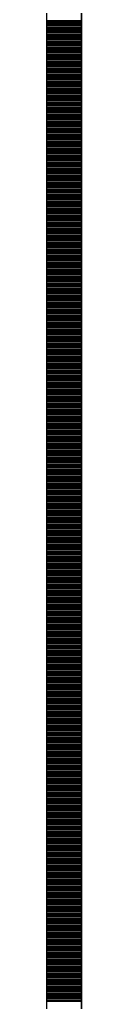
# Model space of a CAD drawing. Header units: millimetres. Extents: x -231292 to 573618, y -153144 to 564035.
# Drawn here: x 8548 to 8573, y 235966 to 236667 of the extents above; entities that cross this region are included whole.
import ezdxf

# ---------------------------------------------------------------- set-up
doc = ezdxf.new("R2010")
doc.units = ezdxf.units.MM
doc.layers.add('АР_Тонкая', color=250, linetype='Continuous', lineweight=5)
doc.layers.add('АР_Штриховка', color=250, linetype='Continuous', lineweight=0)

msp = doc.modelspace()

# ---------------------------------------------------------------- linework, layer by layer
at = {"layer": 'АР_Тонкая', "color": 18, "linetype": 'Continuous', "lineweight": 25, "true_color": 0x000000}
for p, q in [((8548.243, 263866.253), (8548.243, 187666.253)), ((8573.243, 263866.253), (8573.243, 187666.253)), ((8573.243, 187666.253), (8573.243, 263866.253))]:
    msp.add_line(p, q, dxfattribs=at)
at = {"layer": 'АР_Штриховка', "color": 18, "linetype": 'Continuous', "lineweight": 25, "true_color": 0x000000}
for p, q in [((8548.243, 236666.002), (8573.243, 236666.002)), ((8548.243, 236665.002), (8573.243, 236665.002)), ((8548.243, 236664.002), (8573.243, 236664.002)), ((8548.243, 236663.002), (8573.243, 236663.002)), ((8548.243, 236662.002), (8573.243, 236662.002)), ((8548.243, 236661.002), (8573.243, 236661.002)), ((8548.243, 236660.002), (8573.243, 236660.002)), ((8548.243, 236659.002), (8573.243, 236659.002)), ((8548.243, 236658.002), (8573.243, 236658.002)), ((8548.243, 236657.002), (8573.243, 236657.002)), ((8548.243, 236656.002), (8573.243, 236656.002)), ((8548.243, 236655.002), (8573.243, 236655.002)), ((8548.243, 236654.002), (8573.243, 236654.002)), ((8548.243, 236653.002), (8573.243, 236653.002)), ((8548.243, 236652.002), (8573.243, 236652.002)), ((8548.243, 236651.002), (8573.243, 236651.002)), ((8548.243, 236650.002), (8573.243, 236650.002)), ((8548.243, 236649.002), (8573.243, 236649.002)), ((8548.243, 236648.002), (8573.243, 236648.002)), ((8548.243, 236647.002), (8573.243, 236647.002)), ((8548.243, 236646.002), (8573.243, 236646.002)), ((8548.243, 236645.002), (8573.243, 236645.002)), ((8548.243, 236644.002), (8573.243, 236644.002)), ((8548.243, 236643.002), (8573.243, 236643.002)), ((8548.243, 236642.002), (8573.243, 236642.002)), ((8548.243, 236641.002), (8573.243, 236641.002)), ((8548.243, 236640.002), (8573.243, 236640.002)), ((8548.243, 236639.002), (8573.243, 236639.002)), ((8548.243, 236638.002), (8573.243, 236638.002)), ((8548.243, 236637.002), (8573.243, 236637.002)), ((8548.243, 236636.002), (8573.243, 236636.002)), ((8548.243, 236635.002), (8573.243, 236635.002)), ((8548.243, 236634.002), (8573.243, 236634.002)), ((8548.243, 236633.002), (8573.243, 236633.002)), ((8548.243, 236632.002), (8573.243, 236632.002)), ((8548.243, 236631.002), (8573.243, 236631.002)), ((8548.243, 236630.002), (8573.243, 236630.002)), ((8548.243, 236629.002), (8573.243, 236629.002)), ((8548.243, 236628.002), (8573.243, 236628.002)), ((8548.243, 236627.002), (8573.243, 236627.002)), ((8548.243, 236626.002), (8573.243, 236626.002)), ((8548.243, 236625.002), (8573.243, 236625.002)), ((8548.243, 236624.002), (8573.243, 236624.002)), ((8548.243, 236623.002), (8573.243, 236623.002)), ((8548.243, 236622.002), (8573.243, 236622.002)), ((8548.243, 236621.002), (8573.243, 236621.002)), ((8548.243, 236620.002), (8573.243, 236620.002)), ((8548.243, 236619.002), (8573.243, 236619.002)), ((8548.243, 236618.002), (8573.243, 236618.002)), ((8548.243, 236617.002), (8573.243, 236617.002)), ((8548.243, 236616.002), (8573.243, 236616.002)), ((8548.243, 236615.002), (8573.243, 236615.002)), ((8548.243, 236614.002), (8573.243, 236614.002)), ((8548.243, 236613.002), (8573.243, 236613.002)), ((8548.243, 236612.002), (8573.243, 236612.002)), ((8548.243, 236611.002), (8573.243, 236611.002)), ((8548.243, 236610.002), (8573.243, 236610.002)), ((8548.243, 236609.002), (8573.243, 236609.002)), ((8548.243, 236608.002), (8573.243, 236608.002)), ((8548.243, 236607.002), (8573.243, 236607.002)), ((8548.243, 236606.002), (8573.243, 236606.002)), ((8548.243, 236605.002), (8573.243, 236605.002)), ((8548.243, 236604.002), (8573.243, 236604.002)), ((8548.243, 236603.002), (8573.243, 236603.002)), ((8548.243, 236602.002), (8573.243, 236602.002)), ((8548.243, 236601.002), (8573.243, 236601.002)), ((8548.243, 236600.002), (8573.243, 236600.002)), ((8548.243, 236599.002), (8573.243, 236599.002)), ((8548.243, 236598.002), (8573.243, 236598.002)), ((8548.243, 236597.002), (8573.243, 236597.002)), ((8548.243, 236596.002), (8573.243, 236596.002)), ((8548.243, 236595.002), (8573.243, 236595.002)), ((8548.243, 236594.002), (8573.243, 236594.002)), ((8548.243, 236593.002), (8573.243, 236593.002)), ((8548.243, 236592.002), (8573.243, 236592.002)), ((8548.243, 236591.002), (8573.243, 236591.002)), ((8548.243, 236590.002), (8573.243, 236590.002)), ((8548.243, 236589.002), (8573.243, 236589.002)), ((8548.243, 236588.002), (8573.243, 236588.002)), ((8548.243, 236587.002), (8573.243, 236587.002)), ((8548.243, 236586.002), (8573.243, 236586.002)), ((8548.243, 236585.002), (8573.243, 236585.002)), ((8548.243, 236584.002), (8573.243, 236584.002)), ((8548.243, 236583.002), (8573.243, 236583.002)), ((8548.243, 236582.002), (8573.243, 236582.002)), ((8548.243, 236581.002), (8573.243, 236581.002)), ((8548.243, 236580.002), (8573.243, 236580.002)), ((8548.243, 236579.002), (8573.243, 236579.002)), ((8548.243, 236578.002), (8573.243, 236578.002)), ((8548.243, 236577.002), (8573.243, 236577.002)), ((8548.243, 236576.002), (8573.243, 236576.002)), ((8548.243, 236575.002), (8573.243, 236575.002)), ((8548.243, 236574.002), (8573.243, 236574.002)), ((8548.243, 236573.002), (8573.243, 236573.002)), ((8548.243, 236572.002), (8573.243, 236572.002)), ((8548.243, 236571.002), (8573.243, 236571.002)), ((8548.243, 236570.002), (8573.243, 236570.002)), ((8548.243, 236569.002), (8573.243, 236569.002)), ((8548.243, 236568.002), (8573.243, 236568.002)), ((8548.243, 236567.002), (8573.243, 236567.002)), ((8548.243, 236566.002), (8573.243, 236566.002)), ((8548.243, 236565.002), (8573.243, 236565.002)), ((8548.243, 236564.002), (8573.243, 236564.002)), ((8548.243, 236563.002), (8573.243, 236563.002)), ((8548.243, 236562.002), (8573.243, 236562.002)), ((8548.243, 236561.002), (8573.243, 236561.002)), ((8548.243, 236560.002), (8573.243, 236560.002)), ((8548.243, 236559.002), (8573.243, 236559.002)), ((8548.243, 236558.002), (8573.243, 236558.002)), ((8548.243, 236557.002), (8573.243, 236557.002)), ((8548.243, 236556.002), (8573.243, 236556.002)), ((8548.243, 236555.002), (8573.243, 236555.002)), ((8548.243, 236554.002), (8573.243, 236554.002)), ((8548.243, 236553.002), (8573.243, 236553.002)), ((8548.243, 236552.002), (8573.243, 236552.002)), ((8548.243, 236551.002), (8573.243, 236551.002)), ((8548.243, 236550.002), (8573.243, 236550.002)), ((8548.243, 236549.002), (8573.243, 236549.002)), ((8548.243, 236548.002), (8573.243, 236548.002)), ((8548.243, 236547.002), (8573.243, 236547.002)), ((8548.243, 236546.002), (8573.243, 236546.002)), ((8548.243, 236545.002), (8573.243, 236545.002)), ((8548.243, 236544.002), (8573.243, 236544.002)), ((8548.243, 236543.002), (8573.243, 236543.002)), ((8548.243, 236542.002), (8573.243, 236542.002)), ((8548.243, 236541.002), (8573.243, 236541.002)), ((8548.243, 236540.002), (8573.243, 236540.002)), ((8548.243, 236539.002), (8573.243, 236539.002)), ((8548.243, 236538.002), (8573.243, 236538.002)), ((8548.243, 236537.002), (8573.243, 236537.002)), ((8548.243, 236536.002), (8573.243, 236536.002)), ((8548.243, 236535.002), (8573.243, 236535.002)), ((8548.243, 236534.002), (8573.243, 236534.002)), ((8548.243, 236533.002), (8573.243, 236533.002)), ((8548.243, 236532.002), (8573.243, 236532.002)), ((8548.243, 236531.002), (8573.243, 236531.002)), ((8548.243, 236530.002), (8573.243, 236530.002)), ((8548.243, 236529.002), (8573.243, 236529.002)), ((8548.243, 236528.002), (8573.243, 236528.002)), ((8548.243, 236527.002), (8573.243, 236527.002)), ((8548.243, 236526.002), (8573.243, 236526.002)), ((8548.243, 236525.002), (8573.243, 236525.002)), ((8548.243, 236524.002), (8573.243, 236524.002)), ((8548.243, 236523.002), (8573.243, 236523.002)), ((8548.243, 236522.002), (8573.243, 236522.002)), ((8548.243, 236521.002), (8573.243, 236521.002)), ((8548.243, 236520.002), (8573.243, 236520.002)), ((8548.243, 236519.002), (8573.243, 236519.002)), ((8548.243, 236518.002), (8573.243, 236518.002)), ((8548.243, 236517.002), (8573.243, 236517.002)), ((8548.243, 236516.002), (8573.243, 236516.002)), ((8548.243, 236515.002), (8573.243, 236515.002)), ((8548.243, 236514.002), (8573.243, 236514.002)), ((8548.243, 236513.002), (8573.243, 236513.002)), ((8548.243, 236512.002), (8573.243, 236512.002)), ((8548.243, 236511.002), (8573.243, 236511.002)), ((8548.243, 236510.002), (8573.243, 236510.002)), ((8548.243, 236509.002), (8573.243, 236509.002)), ((8548.243, 236508.002), (8573.243, 236508.002)), ((8548.243, 236507.002), (8573.243, 236507.002)), ((8548.243, 236506.002), (8573.243, 236506.002)), ((8548.243, 236505.002), (8573.243, 236505.002)), ((8548.243, 236504.002), (8573.243, 236504.002)), ((8548.243, 236503.002), (8573.243, 236503.002)), ((8548.243, 236502.002), (8573.243, 236502.002)), ((8548.243, 236501.002), (8573.243, 236501.002)), ((8548.243, 236500.002), (8573.243, 236500.002)), ((8548.243, 236499.002), (8573.243, 236499.002)), ((8548.243, 236498.002), (8573.243, 236498.002)), ((8548.243, 236497.002), (8573.243, 236497.002)), ((8548.243, 236496.002), (8573.243, 236496.002)), ((8548.243, 236495.002), (8573.243, 236495.002)), ((8548.243, 236494.002), (8573.243, 236494.002)), ((8548.243, 236493.002), (8573.243, 236493.002)), ((8548.243, 236492.002), (8573.243, 236492.002)), ((8548.243, 236491.002), (8573.243, 236491.002)), ((8548.243, 236490.002), (8573.243, 236490.002)), ((8548.243, 236489.002), (8573.243, 236489.002)), ((8548.243, 236488.002), (8573.243, 236488.002)), ((8548.243, 236487.002), (8573.243, 236487.002)), ((8548.243, 236486.002), (8573.243, 236486.002)), ((8548.243, 236485.002), (8573.243, 236485.002)), ((8548.243, 236484.002), (8573.243, 236484.002)), ((8548.243, 236483.002), (8573.243, 236483.002)), ((8548.243, 236482.002), (8573.243, 236482.002)), ((8548.243, 236481.002), (8573.243, 236481.002)), ((8548.243, 236480.002), (8573.243, 236480.002)), ((8548.243, 236479.002), (8573.243, 236479.002)), ((8548.243, 236478.002), (8573.243, 236478.002)), ((8548.243, 236477.002), (8573.243, 236477.002)), ((8548.243, 236476.002), (8573.243, 236476.002)), ((8548.243, 236475.002), (8573.243, 236475.002)), ((8548.243, 236474.002), (8573.243, 236474.002)), ((8548.243, 236473.002), (8573.243, 236473.002)), ((8548.243, 236472.002), (8573.243, 236472.002)), ((8548.243, 236471.002), (8573.243, 236471.002)), ((8548.243, 236470.002), (8573.243, 236470.002)), ((8548.243, 236469.002), (8573.243, 236469.002)), ((8548.243, 236468.002), (8573.243, 236468.002)), ((8548.243, 236467.002), (8573.243, 236467.002)), ((8548.243, 236466.002), (8573.243, 236466.002)), ((8548.243, 236465.002), (8573.243, 236465.002)), ((8548.243, 236464.002), (8573.243, 236464.002)), ((8548.243, 236463.002), (8573.243, 236463.002)), ((8548.243, 236462.002), (8573.243, 236462.002)), ((8548.243, 236461.002), (8573.243, 236461.002)), ((8548.243, 236460.002), (8573.243, 236460.002)), ((8548.243, 236459.002), (8573.243, 236459.002)), ((8548.243, 236458.002), (8573.243, 236458.002)), ((8548.243, 236457.002), (8573.243, 236457.002)), ((8548.243, 236456.002), (8573.243, 236456.002)), ((8548.243, 236455.002), (8573.243, 236455.002)), ((8548.243, 236454.002), (8573.243, 236454.002)), ((8548.243, 236453.002), (8573.243, 236453.002)), ((8548.243, 236452.002), (8573.243, 236452.002)), ((8548.243, 236451.002), (8573.243, 236451.002)), ((8548.243, 236450.002), (8573.243, 236450.002)), ((8548.243, 236449.002), (8573.243, 236449.002)), ((8548.243, 236448.002), (8573.243, 236448.002)), ((8548.243, 236447.002), (8573.243, 236447.002)), ((8548.243, 236446.002), (8573.243, 236446.002)), ((8548.243, 236445.002), (8573.243, 236445.002)), ((8548.243, 236444.002), (8573.243, 236444.002)), ((8548.243, 236443.002), (8573.243, 236443.002)), ((8548.243, 236442.002), (8573.243, 236442.002)), ((8548.243, 236441.002), (8573.243, 236441.002)), ((8548.243, 236440.002), (8573.243, 236440.002)), ((8548.243, 236439.002), (8573.243, 236439.002)), ((8548.243, 236438.002), (8573.243, 236438.002)), ((8548.243, 236437.002), (8573.243, 236437.002)), ((8548.243, 236436.002), (8573.243, 236436.002)), ((8548.243, 236435.002), (8573.243, 236435.002)), ((8548.243, 236434.002), (8573.243, 236434.002)), ((8548.243, 236433.002), (8573.243, 236433.002)), ((8548.243, 236432.002), (8573.243, 236432.002)), ((8548.243, 236431.002), (8573.243, 236431.002)), ((8548.243, 236430.002), (8573.243, 236430.002)), ((8548.243, 236429.002), (8573.243, 236429.002)), ((8548.243, 236428.002), (8573.243, 236428.002)), ((8548.243, 236427.002), (8573.243, 236427.002)), ((8548.243, 236426.002), (8573.243, 236426.002)), ((8548.243, 236425.002), (8573.243, 236425.002)), ((8548.243, 236424.002), (8573.243, 236424.002)), ((8548.243, 236423.002), (8573.243, 236423.002)), ((8548.243, 236422.002), (8573.243, 236422.002)), ((8548.243, 236421.002), (8573.243, 236421.002)), ((8548.243, 236420.002), (8573.243, 236420.002)), ((8548.243, 236419.002), (8573.243, 236419.002)), ((8548.243, 236418.002), (8573.243, 236418.002)), ((8548.243, 236417.002), (8573.243, 236417.002)), ((8548.243, 236416.002), (8573.243, 236416.002)), ((8548.243, 236415.002), (8573.243, 236415.002)), ((8548.243, 236414.002), (8573.243, 236414.002)), ((8548.243, 236413.002), (8573.243, 236413.002)), ((8548.243, 236412.002), (8573.243, 236412.002)), ((8548.243, 236411.002), (8573.243, 236411.002)), ((8548.243, 236410.002), (8573.243, 236410.002)), ((8548.243, 236409.002), (8573.243, 236409.002)), ((8548.243, 236408.002), (8573.243, 236408.002)), ((8548.243, 236407.002), (8573.243, 236407.002)), ((8548.243, 236406.002), (8573.243, 236406.002)), ((8548.243, 236405.002), (8573.243, 236405.002)), ((8548.243, 236404.002), (8573.243, 236404.002)), ((8548.243, 236403.002), (8573.243, 236403.002)), ((8548.243, 236402.002), (8573.243, 236402.002)), ((8548.243, 236401.002), (8573.243, 236401.002)), ((8548.243, 236400.002), (8573.243, 236400.002)), ((8548.243, 236399.002), (8573.243, 236399.002)), ((8548.243, 236398.002), (8573.243, 236398.002)), ((8548.243, 236397.002), (8573.243, 236397.002)), ((8548.243, 236396.002), (8573.243, 236396.002)), ((8548.243, 236395.002), (8573.243, 236395.002)), ((8548.243, 236394.002), (8573.243, 236394.002)), ((8548.243, 236393.002), (8573.243, 236393.002)), ((8548.243, 236392.002), (8573.243, 236392.002)), ((8548.243, 236391.002), (8573.243, 236391.002)), ((8548.243, 236390.002), (8573.243, 236390.002)), ((8548.243, 236389.002), (8573.243, 236389.002)), ((8548.243, 236388.002), (8573.243, 236388.002)), ((8548.243, 236387.002), (8573.243, 236387.002)), ((8548.243, 236386.002), (8573.243, 236386.002)), ((8548.243, 236385.002), (8573.243, 236385.002)), ((8548.243, 236384.002), (8573.243, 236384.002)), ((8548.243, 236383.002), (8573.243, 236383.002)), ((8548.243, 236382.002), (8573.243, 236382.002)), ((8548.243, 236381.002), (8573.243, 236381.002)), ((8548.243, 236380.002), (8573.243, 236380.002)), ((8548.243, 236379.002), (8573.243, 236379.002)), ((8548.243, 236378.002), (8573.243, 236378.002)), ((8548.243, 236377.002), (8573.243, 236377.002)), ((8548.243, 236376.002), (8573.243, 236376.002)), ((8548.243, 236375.002), (8573.243, 236375.002)), ((8548.243, 236374.002), (8573.243, 236374.002)), ((8548.243, 236373.002), (8573.243, 236373.002)), ((8548.243, 236372.002), (8573.243, 236372.002)), ((8548.243, 236371.002), (8573.243, 236371.002)), ((8548.243, 236370.002), (8573.243, 236370.002)), ((8548.243, 236369.002), (8573.243, 236369.002)), ((8548.243, 236368.002), (8573.243, 236368.002)), ((8548.243, 236367.002), (8573.243, 236367.002)), ((8548.243, 236366.002), (8573.243, 236366.002)), ((8548.243, 236365.002), (8573.243, 236365.002)), ((8548.243, 236364.002), (8573.243, 236364.002)), ((8548.243, 236363.002), (8573.243, 236363.002)), ((8548.243, 236362.002), (8573.243, 236362.002)), ((8548.243, 236361.002), (8573.243, 236361.002)), ((8548.243, 236360.002), (8573.243, 236360.002)), ((8548.243, 236359.002), (8573.243, 236359.002)), ((8548.243, 236358.002), (8573.243, 236358.002)), ((8548.243, 236357.002), (8573.243, 236357.002)), ((8548.243, 236356.002), (8573.243, 236356.002)), ((8548.243, 236355.002), (8573.243, 236355.002)), ((8548.243, 236354.002), (8573.243, 236354.002)), ((8548.243, 236353.002), (8573.243, 236353.002)), ((8548.243, 236352.002), (8573.243, 236352.002)), ((8548.243, 236351.002), (8573.243, 236351.002)), ((8548.243, 236350.002), (8573.243, 236350.002)), ((8548.243, 236349.002), (8573.243, 236349.002)), ((8548.243, 236348.002), (8573.243, 236348.002)), ((8548.243, 236347.002), (8573.243, 236347.002)), ((8548.243, 236346.002), (8573.243, 236346.002)), ((8548.243, 236345.002), (8573.243, 236345.002)), ((8548.243, 236344.002), (8573.243, 236344.002)), ((8548.243, 236343.002), (8573.243, 236343.002)), ((8548.243, 236342.002), (8573.243, 236342.002)), ((8548.243, 236341.002), (8573.243, 236341.002)), ((8548.243, 236340.002), (8573.243, 236340.002)), ((8548.243, 236339.002), (8573.243, 236339.002)), ((8548.243, 236338.002), (8573.243, 236338.002)), ((8548.243, 236337.002), (8573.243, 236337.002)), ((8548.243, 236336.002), (8573.243, 236336.002)), ((8548.243, 236335.002), (8573.243, 236335.002)), ((8548.243, 236334.002), (8573.243, 236334.002)), ((8548.243, 236333.002), (8573.243, 236333.002)), ((8548.243, 236332.002), (8573.243, 236332.002)), ((8548.243, 236331.002), (8573.243, 236331.002)), ((8548.243, 236330.002), (8573.243, 236330.002)), ((8548.243, 236329.002), (8573.243, 236329.002)), ((8548.243, 236328.002), (8573.243, 236328.002)), ((8548.243, 236327.002), (8573.243, 236327.002)), ((8548.243, 236326.002), (8573.243, 236326.002)), ((8548.243, 236325.002), (8573.243, 236325.002)), ((8548.243, 236324.002), (8573.243, 236324.002)), ((8548.243, 236323.002), (8573.243, 236323.002)), ((8548.243, 236322.002), (8573.243, 236322.002)), ((8548.243, 236321.002), (8573.243, 236321.002)), ((8548.243, 236320.002), (8573.243, 236320.002)), ((8548.243, 236319.002), (8573.243, 236319.002)), ((8548.243, 236318.002), (8573.243, 236318.002)), ((8548.243, 236317.002), (8573.243, 236317.002)), ((8548.243, 236316.002), (8573.243, 236316.002)), ((8548.243, 236315.002), (8573.243, 236315.002)), ((8548.243, 236314.002), (8573.243, 236314.002)), ((8548.243, 236313.002), (8573.243, 236313.002)), ((8548.243, 236312.002), (8573.243, 236312.002)), ((8548.243, 236311.002), (8573.243, 236311.002)), ((8548.243, 236310.002), (8573.243, 236310.002)), ((8548.243, 236309.002), (8573.243, 236309.002)), ((8548.243, 236308.002), (8573.243, 236308.002)), ((8548.243, 236307.002), (8573.243, 236307.002)), ((8548.243, 236306.002), (8573.243, 236306.002)), ((8548.243, 236305.002), (8573.243, 236305.002)), ((8548.243, 236304.002), (8573.243, 236304.002)), ((8548.243, 236303.002), (8573.243, 236303.002)), ((8548.243, 236302.002), (8573.243, 236302.002)), ((8548.243, 236301.002), (8573.243, 236301.002)), ((8548.243, 236300.002), (8573.243, 236300.002)), ((8548.243, 236299.002), (8573.243, 236299.002)), ((8548.243, 236298.002), (8573.243, 236298.002)), ((8548.243, 236297.002), (8573.243, 236297.002)), ((8548.243, 236296.002), (8573.243, 236296.002)), ((8548.243, 236295.002), (8573.243, 236295.002)), ((8548.243, 236294.002), (8573.243, 236294.002)), ((8548.243, 236293.002), (8573.243, 236293.002)), ((8548.243, 236292.002), (8573.243, 236292.002)), ((8548.243, 236291.002), (8573.243, 236291.002)), ((8548.243, 236290.002), (8573.243, 236290.002)), ((8548.243, 236289.002), (8573.243, 236289.002)), ((8548.243, 236288.002), (8573.243, 236288.002)), ((8548.243, 236287.002), (8573.243, 236287.002)), ((8548.243, 236286.002), (8573.243, 236286.002)), ((8548.243, 236285.002), (8573.243, 236285.002)), ((8548.243, 236284.002), (8573.243, 236284.002)), ((8548.243, 236283.002), (8573.243, 236283.002)), ((8548.243, 236282.002), (8573.243, 236282.002)), ((8548.243, 236281.002), (8573.243, 236281.002)), ((8548.243, 236280.002), (8573.243, 236280.002)), ((8548.243, 236279.002), (8573.243, 236279.002)), ((8548.243, 236278.002), (8573.243, 236278.002)), ((8548.243, 236277.002), (8573.243, 236277.002)), ((8548.243, 236276.002), (8573.243, 236276.002)), ((8548.243, 236275.002), (8573.243, 236275.002)), ((8548.243, 236274.002), (8573.243, 236274.002)), ((8548.243, 236273.002), (8573.243, 236273.002)), ((8548.243, 236272.002), (8573.243, 236272.002)), ((8548.243, 236271.002), (8573.243, 236271.002)), ((8548.243, 236270.002), (8573.243, 236270.002)), ((8548.243, 236269.002), (8573.243, 236269.002)), ((8548.243, 236268.002), (8573.243, 236268.002)), ((8548.243, 236267.002), (8573.243, 236267.002)), ((8548.243, 236266.002), (8573.243, 236266.002)), ((8548.243, 236265.002), (8573.243, 236265.002)), ((8548.243, 236264.002), (8573.243, 236264.002)), ((8548.243, 236263.002), (8573.243, 236263.002)), ((8548.243, 236262.002), (8573.243, 236262.002)), ((8548.243, 236261.002), (8573.243, 236261.002)), ((8548.243, 236260.002), (8573.243, 236260.002)), ((8548.243, 236259.002), (8573.243, 236259.002)), ((8548.243, 236258.002), (8573.243, 236258.002)), ((8548.243, 236257.002), (8573.243, 236257.002)), ((8548.243, 236256.002), (8573.243, 236256.002)), ((8548.243, 236255.002), (8573.243, 236255.002)), ((8548.243, 236254.002), (8573.243, 236254.002)), ((8548.243, 236253.002), (8573.243, 236253.002)), ((8548.243, 236252.002), (8573.243, 236252.002)), ((8548.243, 236251.002), (8573.243, 236251.002)), ((8548.243, 236250.002), (8573.243, 236250.002)), ((8548.243, 236249.002), (8573.243, 236249.002)), ((8548.243, 236248.002), (8573.243, 236248.002)), ((8548.243, 236247.002), (8573.243, 236247.002)), ((8548.243, 236246.002), (8573.243, 236246.002)), ((8548.243, 236245.002), (8573.243, 236245.002)), ((8548.243, 236244.002), (8573.243, 236244.002)), ((8548.243, 236243.002), (8573.243, 236243.002)), ((8548.243, 236242.002), (8573.243, 236242.002)), ((8548.243, 236241.002), (8573.243, 236241.002)), ((8548.243, 236240.002), (8573.243, 236240.002)), ((8548.243, 236239.002), (8573.243, 236239.002)), ((8548.243, 236238.002), (8573.243, 236238.002)), ((8548.243, 236237.002), (8573.243, 236237.002)), ((8548.243, 236236.002), (8573.243, 236236.002)), ((8548.243, 236235.002), (8573.243, 236235.002)), ((8548.243, 236234.002), (8573.243, 236234.002)), ((8548.243, 236233.002), (8573.243, 236233.002)), ((8548.243, 236232.002), (8573.243, 236232.002)), ((8548.243, 236231.002), (8573.243, 236231.002)), ((8548.243, 236230.002), (8573.243, 236230.002)), ((8548.243, 236229.002), (8573.243, 236229.002)), ((8548.243, 236228.002), (8573.243, 236228.002)), ((8548.243, 236227.002), (8573.243, 236227.002)), ((8548.243, 236226.002), (8573.243, 236226.002)), ((8548.243, 236225.002), (8573.243, 236225.002)), ((8548.243, 236224.002), (8573.243, 236224.002)), ((8548.243, 236223.002), (8573.243, 236223.002)), ((8548.243, 236222.002), (8573.243, 236222.002)), ((8548.243, 236221.002), (8573.243, 236221.002)), ((8548.243, 236220.002), (8573.243, 236220.002)), ((8548.243, 236219.002), (8573.243, 236219.002)), ((8548.243, 236218.002), (8573.243, 236218.002)), ((8548.243, 236217.002), (8573.243, 236217.002)), ((8548.243, 236216.002), (8573.243, 236216.002)), ((8548.243, 236215.002), (8573.243, 236215.002)), ((8548.243, 236214.002), (8573.243, 236214.002)), ((8548.243, 236213.002), (8573.243, 236213.002)), ((8548.243, 236212.002), (8573.243, 236212.002)), ((8548.243, 236211.002), (8573.243, 236211.002)), ((8548.243, 236210.002), (8573.243, 236210.002)), ((8548.243, 236209.002), (8573.243, 236209.002)), ((8548.243, 236208.002), (8573.243, 236208.002)), ((8548.243, 236207.002), (8573.243, 236207.002)), ((8548.243, 236206.002), (8573.243, 236206.002)), ((8548.243, 236205.002), (8573.243, 236205.002)), ((8548.243, 236204.002), (8573.243, 236204.002)), ((8548.243, 236203.002), (8573.243, 236203.002)), ((8548.243, 236202.002), (8573.243, 236202.002)), ((8548.243, 236201.002), (8573.243, 236201.002)), ((8548.243, 236200.002), (8573.243, 236200.002)), ((8548.243, 236199.002), (8573.243, 236199.002)), ((8548.243, 236198.002), (8573.243, 236198.002)), ((8548.243, 236197.002), (8573.243, 236197.002)), ((8548.243, 236196.002), (8573.243, 236196.002)), ((8548.243, 236195.002), (8573.243, 236195.002)), ((8548.243, 236194.002), (8573.243, 236194.002)), ((8548.243, 236193.002), (8573.243, 236193.002)), ((8548.243, 236192.002), (8573.243, 236192.002)), ((8548.243, 236191.002), (8573.243, 236191.002)), ((8548.243, 236190.002), (8573.243, 236190.002)), ((8548.243, 236189.002), (8573.243, 236189.002)), ((8548.243, 236188.002), (8573.243, 236188.002)), ((8548.243, 236187.002), (8573.243, 236187.002)), ((8548.243, 236186.002), (8573.243, 236186.002)), ((8548.243, 236185.002), (8573.243, 236185.002)), ((8548.243, 236184.002), (8573.243, 236184.002)), ((8548.243, 236183.002), (8573.243, 236183.002)), ((8548.243, 236182.002), (8573.243, 236182.002)), ((8548.243, 236181.002), (8573.243, 236181.002)), ((8548.243, 236180.002), (8573.243, 236180.002)), ((8548.243, 236179.002), (8573.243, 236179.002)), ((8548.243, 236178.002), (8573.243, 236178.002)), ((8548.243, 236177.002), (8573.243, 236177.002)), ((8548.243, 236176.002), (8573.243, 236176.002)), ((8548.243, 236175.002), (8573.243, 236175.002)), ((8548.243, 236174.002), (8573.243, 236174.002)), ((8548.243, 236173.002), (8573.243, 236173.002)), ((8548.243, 236172.002), (8573.243, 236172.002)), ((8548.243, 236171.002), (8573.243, 236171.002)), ((8548.243, 236170.002), (8573.243, 236170.002)), ((8548.243, 236169.002), (8573.243, 236169.002)), ((8548.243, 236168.002), (8573.243, 236168.002)), ((8548.243, 236167.002), (8573.243, 236167.002)), ((8548.243, 236166.002), (8573.243, 236166.002)), ((8548.243, 236165.002), (8573.243, 236165.002)), ((8548.243, 236164.002), (8573.243, 236164.002)), ((8548.243, 236163.002), (8573.243, 236163.002)), ((8548.243, 236162.002), (8573.243, 236162.002)), ((8548.243, 236161.002), (8573.243, 236161.002)), ((8548.243, 236160.002), (8573.243, 236160.002)), ((8548.243, 236159.002), (8573.243, 236159.002)), ((8548.243, 236158.002), (8573.243, 236158.002)), ((8548.243, 236157.002), (8573.243, 236157.002)), ((8548.243, 236156.002), (8573.243, 236156.002)), ((8548.243, 236155.002), (8573.243, 236155.002)), ((8548.243, 236154.002), (8573.243, 236154.002)), ((8548.243, 236153.002), (8573.243, 236153.002)), ((8548.243, 236152.002), (8573.243, 236152.002)), ((8548.243, 236151.002), (8573.243, 236151.002)), ((8548.243, 236150.002), (8573.243, 236150.002)), ((8548.243, 236149.002), (8573.243, 236149.002)), ((8548.243, 236148.002), (8573.243, 236148.002)), ((8548.243, 236147.002), (8573.243, 236147.002)), ((8548.243, 236146.002), (8573.243, 236146.002)), ((8548.243, 236145.002), (8573.243, 236145.002)), ((8548.243, 236144.002), (8573.243, 236144.002)), ((8548.243, 236143.002), (8573.243, 236143.002)), ((8548.243, 236142.002), (8573.243, 236142.002)), ((8548.243, 236141.002), (8573.243, 236141.002)), ((8548.243, 236140.002), (8573.243, 236140.002)), ((8548.243, 236139.002), (8573.243, 236139.002)), ((8548.243, 236138.002), (8573.243, 236138.002)), ((8548.243, 236137.002), (8573.243, 236137.002)), ((8548.243, 236136.002), (8573.243, 236136.002)), ((8548.243, 236135.002), (8573.243, 236135.002)), ((8548.243, 236134.002), (8573.243, 236134.002)), ((8548.243, 236133.002), (8573.243, 236133.002)), ((8548.243, 236132.002), (8573.243, 236132.002)), ((8548.243, 236131.002), (8573.243, 236131.002)), ((8548.243, 236130.002), (8573.243, 236130.002)), ((8548.243, 236129.002), (8573.243, 236129.002)), ((8548.243, 236128.002), (8573.243, 236128.002)), ((8548.243, 236127.002), (8573.243, 236127.002)), ((8548.243, 236126.002), (8573.243, 236126.002)), ((8548.243, 236125.002), (8573.243, 236125.002)), ((8548.243, 236124.002), (8573.243, 236124.002)), ((8548.243, 236123.002), (8573.243, 236123.002)), ((8548.243, 236122.002), (8573.243, 236122.002)), ((8548.243, 236121.002), (8573.243, 236121.002)), ((8548.243, 236120.002), (8573.243, 236120.002)), ((8548.243, 236119.002), (8573.243, 236119.002)), ((8548.243, 236118.002), (8573.243, 236118.002)), ((8548.243, 236117.002), (8573.243, 236117.002)), ((8548.243, 236116.002), (8573.243, 236116.002)), ((8548.243, 236115.002), (8573.243, 236115.002)), ((8548.243, 236114.002), (8573.243, 236114.002)), ((8548.243, 236113.002), (8573.243, 236113.002)), ((8548.243, 236112.002), (8573.243, 236112.002)), ((8548.243, 236111.002), (8573.243, 236111.002)), ((8548.243, 236110.002), (8573.243, 236110.002)), ((8548.243, 236109.002), (8573.243, 236109.002)), ((8548.243, 236108.002), (8573.243, 236108.002)), ((8548.243, 236107.002), (8573.243, 236107.002)), ((8548.243, 236106.002), (8573.243, 236106.002)), ((8548.243, 236105.002), (8573.243, 236105.002)), ((8548.243, 236104.002), (8573.243, 236104.002)), ((8548.243, 236103.002), (8573.243, 236103.002)), ((8548.243, 236102.002), (8573.243, 236102.002)), ((8548.243, 236101.002), (8573.243, 236101.002)), ((8548.243, 236100.002), (8573.243, 236100.002)), ((8548.243, 236099.002), (8573.243, 236099.002)), ((8548.243, 236098.002), (8573.243, 236098.002)), ((8548.243, 236097.002), (8573.243, 236097.002)), ((8548.243, 236096.002), (8573.243, 236096.002)), ((8548.243, 236095.002), (8573.243, 236095.002)), ((8548.243, 236094.002), (8573.243, 236094.002)), ((8548.243, 236093.002), (8573.243, 236093.002)), ((8548.243, 236092.002), (8573.243, 236092.002)), ((8548.243, 236091.002), (8573.243, 236091.002)), ((8548.243, 236090.002), (8573.243, 236090.002)), ((8548.243, 236089.002), (8573.243, 236089.002)), ((8548.243, 236088.002), (8573.243, 236088.002)), ((8548.243, 236087.002), (8573.243, 236087.002)), ((8548.243, 236086.002), (8573.243, 236086.002)), ((8548.243, 236085.002), (8573.243, 236085.002)), ((8548.243, 236084.002), (8573.243, 236084.002)), ((8548.243, 236083.002), (8573.243, 236083.002)), ((8548.243, 236082.002), (8573.243, 236082.002)), ((8548.243, 236081.002), (8573.243, 236081.002)), ((8548.243, 236080.002), (8573.243, 236080.002)), ((8548.243, 236079.002), (8573.243, 236079.002)), ((8548.243, 236078.002), (8573.243, 236078.002)), ((8548.243, 236077.002), (8573.243, 236077.002)), ((8548.243, 236076.002), (8573.243, 236076.002)), ((8548.243, 236075.002), (8573.243, 236075.002)), ((8548.243, 236074.002), (8573.243, 236074.002)), ((8548.243, 236073.002), (8573.243, 236073.002)), ((8548.243, 236072.002), (8573.243, 236072.002)), ((8548.243, 236071.002), (8573.243, 236071.002)), ((8548.243, 236070.002), (8573.243, 236070.002)), ((8548.243, 236069.002), (8573.243, 236069.002)), ((8548.243, 236068.002), (8573.243, 236068.002)), ((8548.243, 236067.002), (8573.243, 236067.002)), ((8548.243, 236066.002), (8573.243, 236066.002)), ((8548.243, 236065.002), (8573.243, 236065.002)), ((8548.243, 236064.002), (8573.243, 236064.002)), ((8548.243, 236063.002), (8573.243, 236063.002)), ((8548.243, 236062.002), (8573.243, 236062.002)), ((8548.243, 236061.002), (8573.243, 236061.002)), ((8548.243, 236060.002), (8573.243, 236060.002)), ((8548.243, 236059.002), (8573.243, 236059.002)), ((8548.243, 236058.002), (8573.243, 236058.002)), ((8548.243, 236057.002), (8573.243, 236057.002)), ((8548.243, 236056.002), (8573.243, 236056.002)), ((8548.243, 236055.002), (8573.243, 236055.002)), ((8548.243, 236054.002), (8573.243, 236054.002)), ((8548.243, 236053.002), (8573.243, 236053.002)), ((8548.243, 236052.002), (8573.243, 236052.002)), ((8548.243, 236051.002), (8573.243, 236051.002)), ((8548.243, 236050.002), (8573.243, 236050.002)), ((8548.243, 236049.002), (8573.243, 236049.002)), ((8548.243, 236048.002), (8573.243, 236048.002)), ((8548.243, 236047.002), (8573.243, 236047.002)), ((8548.243, 236046.002), (8573.243, 236046.002)), ((8548.243, 236045.002), (8573.243, 236045.002)), ((8548.243, 236044.002), (8573.243, 236044.002)), ((8548.243, 236043.002), (8573.243, 236043.002)), ((8548.243, 236042.002), (8573.243, 236042.002)), ((8548.243, 236041.002), (8573.243, 236041.002)), ((8548.243, 236040.002), (8573.243, 236040.002)), ((8548.243, 236039.002), (8573.243, 236039.002)), ((8548.243, 236038.002), (8573.243, 236038.002)), ((8548.243, 236037.002), (8573.243, 236037.002)), ((8548.243, 236036.002), (8573.243, 236036.002)), ((8548.243, 236035.002), (8573.243, 236035.002)), ((8548.243, 236034.002), (8573.243, 236034.002)), ((8548.243, 236033.002), (8573.243, 236033.002)), ((8548.243, 236032.002), (8573.243, 236032.002)), ((8548.243, 236031.002), (8573.243, 236031.002)), ((8548.243, 236030.002), (8573.243, 236030.002)), ((8548.243, 236029.002), (8573.243, 236029.002)), ((8548.243, 236028.002), (8573.243, 236028.002)), ((8548.243, 236027.002), (8573.243, 236027.002)), ((8548.243, 236026.002), (8573.243, 236026.002)), ((8548.243, 236025.002), (8573.243, 236025.002)), ((8548.243, 236024.002), (8573.243, 236024.002)), ((8548.243, 236023.002), (8573.243, 236023.002)), ((8548.243, 236022.002), (8573.243, 236022.002)), ((8548.243, 236021.002), (8573.243, 236021.002)), ((8548.243, 236020.002), (8573.243, 236020.002)), ((8548.243, 236019.002), (8573.243, 236019.002)), ((8548.243, 236018.002), (8573.243, 236018.002)), ((8548.243, 236017.002), (8573.243, 236017.002)), ((8548.243, 236016.002), (8573.243, 236016.002)), ((8548.243, 236015.002), (8573.243, 236015.002)), ((8548.243, 236014.002), (8573.243, 236014.002)), ((8548.243, 236013.002), (8573.243, 236013.002)), ((8548.243, 236012.002), (8573.243, 236012.002)), ((8548.243, 236011.002), (8573.243, 236011.002)), ((8548.243, 236010.002), (8573.243, 236010.002)), ((8548.243, 236009.002), (8573.243, 236009.002)), ((8548.243, 236008.002), (8573.243, 236008.002)), ((8548.243, 236007.002), (8573.243, 236007.002)), ((8548.243, 236006.002), (8573.243, 236006.002)), ((8548.243, 236005.002), (8573.243, 236005.002)), ((8548.243, 236004.002), (8573.243, 236004.002)), ((8548.243, 236003.002), (8573.243, 236003.002)), ((8548.243, 236002.002), (8573.243, 236002.002)), ((8548.243, 236001.002), (8573.243, 236001.002)), ((8548.243, 236000.002), (8573.243, 236000.002)), ((8548.243, 235999.002), (8573.243, 235999.002)), ((8548.243, 235998.002), (8573.243, 235998.002)), ((8548.243, 235997.002), (8573.243, 235997.002)), ((8548.243, 235996.002), (8573.243, 235996.002)), ((8548.243, 235995.002), (8573.243, 235995.002)), ((8548.243, 235994.002), (8573.243, 235994.002)), ((8548.243, 235993.002), (8573.243, 235993.002)), ((8548.243, 235992.002), (8573.243, 235992.002)), ((8548.243, 235991.002), (8573.243, 235991.002)), ((8548.243, 235990.002), (8573.243, 235990.002)), ((8548.243, 235989.002), (8573.243, 235989.002)), ((8548.243, 235988.002), (8573.243, 235988.002)), ((8548.243, 235987.002), (8573.243, 235987.002)), ((8548.243, 235986.002), (8573.243, 235986.002)), ((8548.243, 235985.002), (8573.243, 235985.002)), ((8548.243, 235984.002), (8573.243, 235984.002)), ((8548.243, 235983.002), (8573.243, 235983.002)), ((8548.243, 235982.002), (8573.243, 235982.002)), ((8548.243, 235981.002), (8573.243, 235981.002)), ((8548.243, 235980.002), (8573.243, 235980.002)), ((8548.243, 235979.002), (8573.243, 235979.002)), ((8548.243, 235978.002), (8573.243, 235978.002)), ((8548.243, 235977.002), (8573.243, 235977.002)), ((8548.243, 235976.002), (8573.243, 235976.002)), ((8548.243, 235975.002), (8573.243, 235975.002)), ((8548.243, 235974.002), (8573.243, 235974.002)), ((8548.243, 235973.002), (8573.243, 235973.002)), ((8548.243, 235972.002), (8573.243, 235972.002)), ((8548.243, 235971.002), (8573.243, 235971.002)), ((8548.243, 235970.002), (8573.243, 235970.002)), ((8548.243, 235969.002), (8573.243, 235969.002)), ((8548.243, 235968.002), (8573.243, 235968.002)), ((8548.243, 235967.002), (8573.243, 235967.002))]:
    msp.add_line(p, q, dxfattribs=at)

doc.saveas('drawing.dxf')
